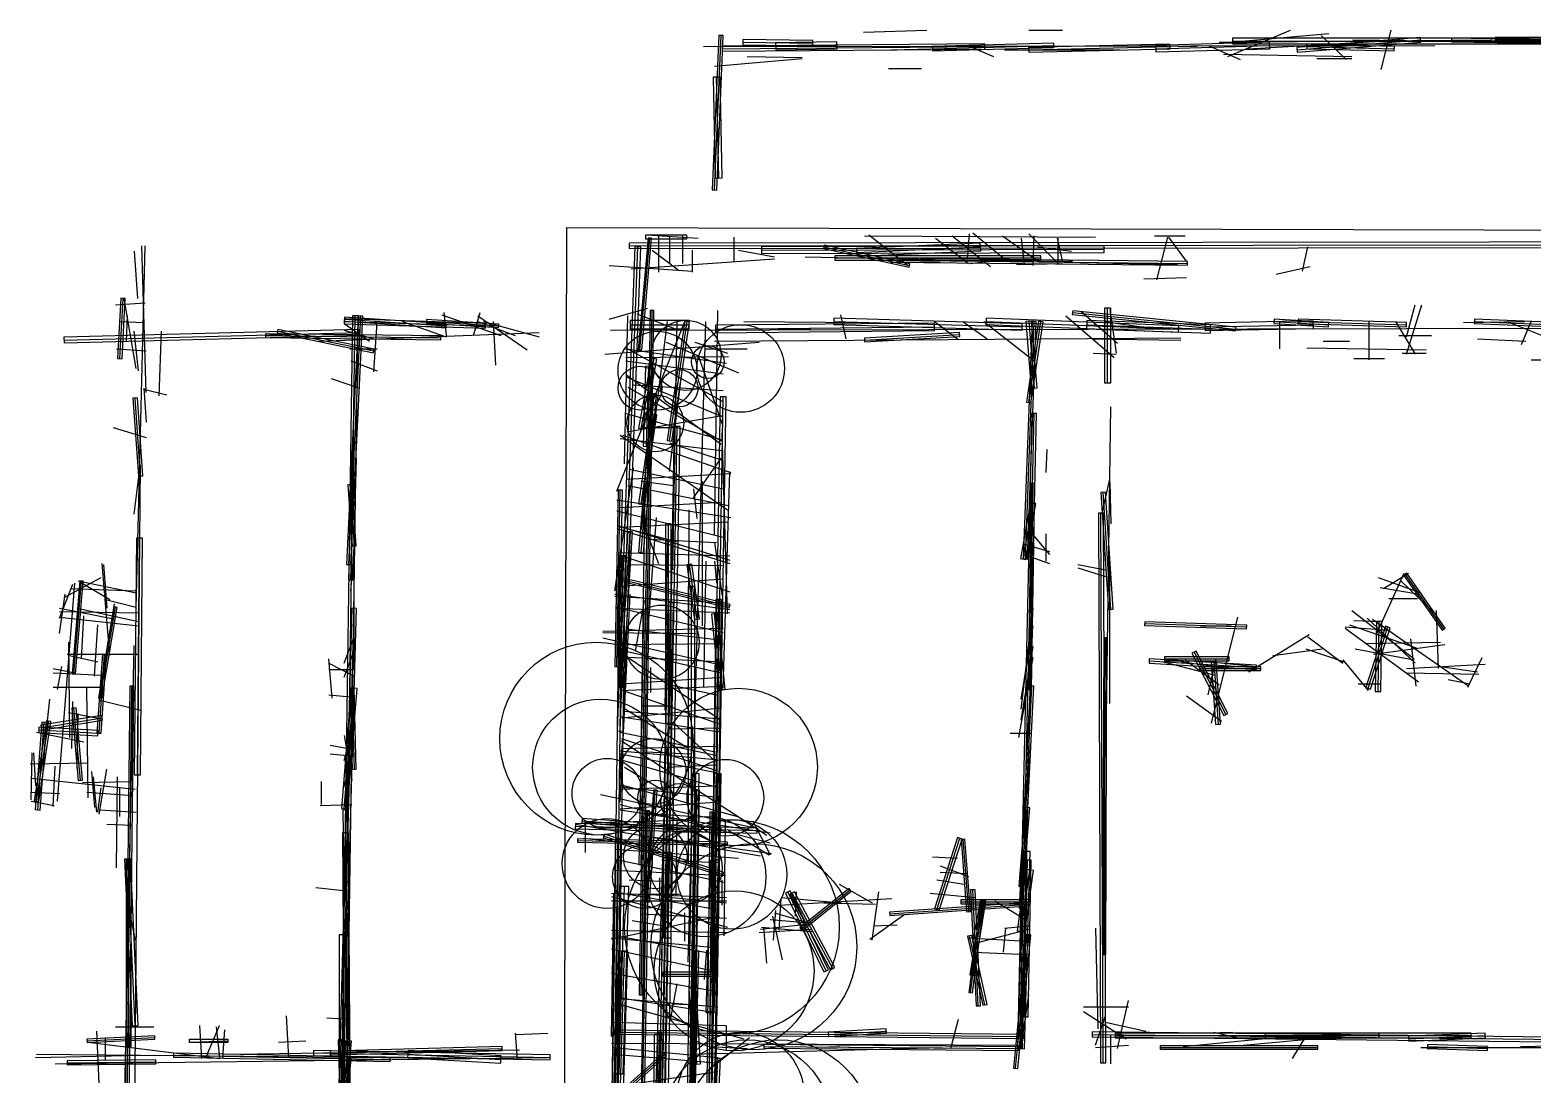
# Model space of a CAD drawing. Header units: metres. Extents: x 1 to 69.1, y -49.3 to -2.
# Drawn here: x 2.73 to 16.45, y -17.97 to -8.43 of the extents above; entities that cross this region are included whole.
import ezdxf

# ---------------------------------------------------------------- set-up
doc = ezdxf.new("R2010")
doc.units = ezdxf.units.M
for name, color, linetype in [('Circles', 1, 'Continuous'), ('Lines', 7, 'Continuous'), ('Rectangles', 5, 'Continuous'), ('Walls', 2, 'Continuous')]:
    doc.layers.add(name, color=color, linetype=linetype)

msp = doc.modelspace()

# ---------------------------------------------------------------- linework, layer by layer
at = {"layer": 'Circles'}
for centre, radius in [((8.72, -11.4), 0.32), ((8.46, -11.54), 0.36), ((9.22, -11.52), 0.4), ((8.92, -11.46), 0.15), ((8.3, -11.7), 0.2), ((8.66, -11.7), 0.17), ((8.44, -12.02), 0.26), ((8.5, -14.02), 0.34), ((7.9, -14.9), 0.88), ((7.94, -15.16), 0.62), ((9.2, -15.16), 0.72), ((8.42, -15.2), 0.3), ((8, -15.4), 0.32), ((9.08, -15.44), 0.35), ((8.44, -15.44), 0.16), ((8.66, -15.48), 0.17), ((8, -16.04), 0.41), ((9.14, -16.62), 0.98), ((8.9, -16.16), 0.55), ((9.14, -16.14), 0.5), ((8.44, -15.98), 0.29), ((8.72, -16.08), 0.33), ((8.34, -16.16), 0.29), ((9.34, -16.8), 0.94), ((9.16, -17.02), 0.73), ((9.28, -18.42), 0.77), ((9.22, -18.16), 0.58), ((9.56, -18.52), 0.87)]:
    msp.add_circle(centre, radius, dxfattribs=at)
at = {"layer": 'Lines'}
for p, q in [((8.98, -9.89), (9.04, -8.48)), ((10.34, -8.45), (10.92, -8.43)), ((11.85, -8.43), (12.16, -8.43)), ((13.59, -8.55), (14.59, -8.46)), ((13.67, -8.67), (14.24, -8.43)), ((14.52, -8.48), (14.75, -8.7)), ((15.07, -8.79), (15.16, -8.43)), ((16.11, -8.52), (34.61, -8.49)), ((8.88, -8.58), (15.56, -8.57)), ((9.05, -8.6), (11.45, -8.58)), ((9.24, -8.54), (9.88, -8.55)), ((9.54, -8.58), (10.1, -8.57)), ((10.59, -8.61), (10.96, -8.6)), ((10.97, -8.6), (12.08, -8.57)), ((11.29, -8.57), (11.53, -8.67)), ((11.63, -8.61), (12.68, -8.61)), ((11.85, -8.61), (13.14, -8.58)), ((12.86, -8.57), (13.39, -8.58)), ((13.01, -8.6), (14.05, -8.57)), ((13.49, -8.57), (13.78, -8.7)), ((13.59, -8.54), (16.08, -8.52)), ((13.71, -8.53), (24.8, -8.53)), ((13.85, -8.6), (15.27, -8.52)), ((14.3, -8.61), (15.43, -8.52)), ((14.39, -8.58), (15.19, -8.6)), ((14.81, -8.52), (24.7, -8.64)), ((15.71, -8.52), (16.96, -8.54)), ((8.98, -8.76), (9.78, -8.69)), ((9.28, -8.67), (9.78, -8.68)), ((10.57, -8.78), (10.87, -8.78)), ((13.63, -8.65), (14.8, -8.67)), ((14.48, -8.69), (14.8, -8.69)), ((9.02, -9.78), (9, -8.86)), ((11.29, -10.52), (11.31, -10.29)), ((11.34, -10.28), (11.63, -10.52)), ((11.85, -10.29), (12.12, -10.56)), ((3.7, -13.71), (3.78, -10.4)), ((3.79, -11.74), (3.75, -10.4)), ((8.12, -14.83), (8.28, -10.41)), ((8.2, -10.4), (26.53, -10.38)), ((8.3, -11.35), (8.39, -10.33)), ((8.36, -10.3), (8.83, -10.33)), ((8.47, -10.31), (8.47, -10.64)), ((8.57, -10.32), (8.57, -10.56)), ((8.69, -10.56), (8.69, -10.3)), ((9.16, -10.54), (9.16, -10.32)), ((9.41, -10.44), (12.54, -10.43)), ((9.98, -10.41), (10.76, -10.58)), ((10.28, -10.46), (11.41, -10.41)), ((10.35, -10.31), (12.46, -10.32)), ((10.39, -10.3), (10.75, -10.58)), ((11, -10.33), (11.3, -10.56)), ((11.15, -10.31), (11.5, -10.59)), ((11.61, -10.31), (11.95, -10.55)), ((11.78, -10.33), (11.81, -10.57)), ((11.89, -10.58), (11.9, -10.31)), ((11.93, -10.41), (12.24, -10.45)), ((12.11, -10.33), (12.16, -10.55)), ((12.12, -10.55), (12.12, -10.33)), ((13, -10.31), (13.28, -10.31)), ((13.02, -10.71), (13.12, -10.32)), ((13.29, -10.54), (13.13, -10.32)), ((14.35, -10.63), (14.4, -10.41)), ((3.68, -10.45), (3.71, -10.88)), ((8.22, -10.61), (9.53, -10.52)), ((8.41, -10.44), (8.65, -10.62)), ((8.78, -10.64), (8.78, -10.44)), ((9.2, -10.44), (9.53, -10.5)), ((9.81, -10.5), (13.21, -10.57)), ((10.08, -10.51), (11.96, -10.51)), ((10.59, -10.53), (13.3, -10.56)), ((10.59, -10.55), (11.04, -10.55)), ((11.32, -10.56), (11.69, -10.51)), ((11.74, -10.57), (12.16, -10.56)), ((11.95, -10.54), (12.25, -10.54)), ((8.02, -10.58), (8.78, -10.63)), ((12.9, -10.7), (13.29, -10.69)), ((14.11, -10.66), (14.42, -10.59)), ((3.51, -10.94), (3.78, -10.92)), ((3.55, -11.43), (3.58, -10.88)), ((3.7, -11.52), (3.59, -10.88)), ((8.02, -11.07), (8.37, -10.97)), ((12.57, -11.65), (12.57, -10.97)), ((15.3, -11.39), (15.44, -10.94)), ((15.3, -11.23), (15.38, -10.94)), ((3.55, -11.09), (3.77, -11.1)), ((3.61, -11.27), (3.62, -11.04)), ((5.47, -26.9), (5.7, -11.04)), ((5.6, -11.07), (6.53, -11.13)), ((5.6, -11.09), (6.89, -11.13)), ((5.6, -11.11), (5.83, -11.27)), ((5.64, -13.31), (5.75, -11.04)), ((5.87, -11.55), (5.9, -11.1)), ((6.13, -11.09), (6.53, -11.23)), ((6.35, -11.09), (7.01, -11.13)), ((6.49, -11.03), (7.03, -11.22)), ((6.51, -11.01), (6.53, -11.22)), ((6.78, -11.22), (6.84, -11.01)), ((6.82, -11.04), (7.27, -11.35)), ((6.82, -11.09), (7.16, -11.22)), ((6.87, -11.09), (7.38, -11.23)), ((6.96, -11.09), (6.98, -11.49)), ((8.09, -12.64), (8.71, -11.09)), ((8.16, -12.39), (8.19, -11.04)), ((8.27, -11.02), (8.63, -11.16)), ((8.31, -17.24), (8.41, -10.99)), ((8.31, -13), (8.55, -11.09)), ((8.57, -12.18), (8.73, -11.09)), ((8.6, -13.36), (8.64, -11.09)), ((8.74, -16.94), (8.9, -11.09)), ((8.98, -13.04), (9.01, -10.99)), ((9.25, -11.09), (10.37, -11.1)), ((10.07, -11.09), (11.79, -11.14)), ((10.13, -11.03), (10.18, -11.25)), ((10.99, -11.09), (11.2, -11.25)), ((11.25, -11.09), (11.47, -11.25)), ((11.44, -11.09), (11.9, -11.45)), ((11.46, -11.09), (13.22, -11.16)), ((11.82, -13.26), (11.9, -11.09)), ((11.85, -11.83), (11.96, -11.09)), ((11.85, -11.09), (11.9, -11.7)), ((12.19, -11.04), (12.63, -11.42)), ((12.25, -11.01), (13.74, -11.16)), ((12.33, -11), (12.66, -11.29)), ((12.54, -11.09), (13.03, -11.16)), ((12.59, -10.98), (12.65, -11.38)), ((14.09, -11.09), (14.59, -11.12)), ((14.14, -11.1), (14.14, -11.34)), ((14.31, -11.09), (15.3, -11.12)), ((14.96, -11.44), (14.96, -11.09)), ((15.2, -11.09), (15.38, -11.39)), ((15.82, -11.1), (16.38, -11.09)), ((15.92, -11.09), (16.67, -11.12)), ((16.22, -11.09), (16.54, -11.22)), ((16.35, -11.3), (16.44, -11.09)), ((3.04, -11.26), (5.74, -11.19)), ((3.72, -11.54), (3.68, -11.18)), ((3.91, -11.77), (3.93, -11.18)), ((4.88, -11.22), (6.48, -11.24)), ((4.99, -11.18), (5.87, -11.36)), ((5.37, -11.27), (7.38, -11.19)), ((5.6, -11.17), (5.87, -11.25)), ((8.03, -11.17), (25.85, -11.13)), ((8.21, -11.12), (8.75, -11.12)), ((8.98, -11.27), (13.24, -11.24)), ((8.99, -11.16), (10.99, -11.14)), ((9.56, -11.16), (9.86, -11.16)), ((10.35, -11.26), (11.22, -11.21)), ((12.38, -11.12), (13.51, -11.16)), ((12.44, -11.25), (13.24, -11.26)), ((13.46, -11.14), (14.45, -11.12)), ((15.23, -11.22), (15.53, -11.22)), ((15.95, -11.25), (16.39, -11.27)), ((3.52, -11.34), (3.79, -11.36)), ((5.65, -11.34), (5.9, -11.34)), ((7.98, -11.39), (9.39, -11.28)), ((8.17, -11.33), (9.05, -11.82)), ((8.17, -11.34), (9.09, -11.47)), ((8.54, -11.28), (9.2, -11.56)), ((8.8, -11.28), (9.1, -11.38)), ((8.9, -11.34), (9.28, -11.34)), ((12.44, -11.38), (12.65, -11.39)), ((14.39, -11.33), (15.48, -11.35)), ((14.54, -11.27), (14.78, -11.27)), ((15.26, -11.38), (15.48, -11.38)), ((5.66, -11.45), (5.9, -11.54)), ((8.17, -11.42), (9.11, -11.41)), ((8.17, -11.45), (9.06, -11.57)), ((8.31, -12.07), (8.43, -11.43)), ((8.36, -12.23), (8.38, -11.5)), ((8.83, -11.4), (9.05, -12.03)), ((14.82, -11.43), (15.1, -11.43)), ((16.44, -11.44), (16.65, -11.44)), ((5.48, -11.61), (5.74, -11.7)), ((8.18, -11.58), (9.04, -12.21)), ((8.18, -11.6), (9.05, -11.96)), ((8.57, -12.46), (8.68, -11.59)), ((3.74, -12.5), (3.69, -11.79)), ((3.77, -11.7), (3.79, -12.01)), ((3.77, -11.71), (3.98, -11.76)), ((8.19, -11.69), (9.04, -12.18)), ((8.24, -11.67), (9.06, -11.72)), ((8.31, -13.2), (8.43, -11.75)), ((8.89, -22.08), (9.06, -11.78)), ((8.17, -11.93), (9.04, -12.17)), ((8.31, -12.76), (8.43, -11.94)), ((8.32, -11.86), (8.42, -12.11)), ((11.77, -17.73), (11.9, -11.93)), ((12.56, -14.69), (12.6, -11.87)), ((3.49, -12.06), (3.79, -12.15)), ((8.18, -12.1), (9.05, -11.95)), ((8.33, -12.06), (8.62, -12.06)), ((8.44, -23.27), (8.64, -12.05)), ((8.12, -12.13), (9.1, -12.81)), ((8.12, -12.16), (9.05, -12.27)), ((8.14, -12.13), (9.13, -12.47)), ((8.57, -12.2), (9.06, -12.36)), ((9.1, -13.76), (9.05, -12.11)), ((5.66, -13.45), (5.69, -12.34)), ((8.79, -12.7), (9.04, -12.34)), ((12.01, -12.47), (12.02, -12.26)), ((3.67, -20.09), (3.74, -12.4)), ((3.68, -12.85), (3.73, -12.46)), ((8.07, -13.55), (8.24, -12.43)), ((8.18, -12.53), (9.13, -12.48)), ((8.2, -12.44), (9.06, -12.62)), ((8.31, -14.99), (8.35, -12.44)), ((9.06, -14.44), (9.12, -12.46)), ((5.65, -12.58), (5.69, -13.14)), ((8.19, -12.59), (9.11, -12.77)), ((8.31, -12.55), (8.61, -12.59)), ((8.79, -12.62), (8.82, -12.89)), ((8.87, -13.87), (8.87, -12.55)), ((11.86, -14.45), (11.89, -12.57)), ((12.52, -12.84), (12.59, -12.53)), ((12.59, -12.56), (12.6, -12.94)), ((8.09, -14.24), (8.12, -12.63)), ((8.09, -12.72), (9.13, -12.88)), ((8.12, -12.79), (9.04, -12.74)), ((11.8, -13.26), (11.89, -12.75)), ((12.6, -13.72), (12.53, -12.65)), ((8.09, -12.82), (9.06, -13.06)), ((8.37, -13.98), (8.45, -12.88)), ((8.74, -15.08), (8.75, -12.81)), ((12.53, -17.86), (12.51, -12.84)), ((8.09, -12.95), (9.12, -13.27)), ((8.09, -12.98), (9.12, -13.3)), ((8.12, -12.97), (9.11, -12.92)), ((8.12, -14.43), (8.21, -13.01)), ((8.18, -12.98), (8.63, -13.1)), ((8.32, -12.91), (8.47, -13.3)), ((8.56, -14.76), (8.56, -12.94)), ((11.84, -12.98), (12.04, -13.22)), ((12.01, -13.28), (12.01, -13.03)), ((3.71, -15.23), (3.73, -13.07)), ((8.39, -13.08), (9, -13.11)), ((8.53, -14.64), (8.55, -13.09)), ((8.98, -13.11), (9.05, -13.6)), ((11.8, -13.12), (12.04, -13.19)), ((3.46, -14.14), (3.39, -13.3)), ((3.4, -13.31), (3.43, -13.71)), ((5.66, -13.55), (5.69, -13.18)), ((5.69, -14.26), (5.69, -13.29)), ((7.98, -25.16), (8.14, -13.23)), ((8.1, -13.2), (9.12, -13.23)), ((8.1, -13.22), (9.12, -13.56)), ((8.2, -13.31), (9.05, -13.32)), ((8.75, -13.31), (8.82, -13.81)), ((8.9, -13.28), (8.88, -14.43)), ((8.98, -13.28), (9, -13.48)), ((11.81, -13.22), (12.04, -13.3)), ((12.3, -13.31), (12.55, -13.36)), ((12.59, -14.58), (12.59, -13.26)), ((3.04, -13.61), (3.38, -13.43)), ((8.08, -13.51), (9.06, -13.44)), ((8.11, -13.44), (9.12, -13.69)), ((12.3, -13.34), (12.55, -13.42)), ((15.03, -13.94), (15.28, -13.39)), ((15.04, -13.43), (15.43, -13.57)), ((15.09, -13.53), (15.32, -13.39)), ((15.64, -13.9), (15.29, -13.4)), ((2.98, -15.47), (3.14, -13.48)), ((3, -13.8), (3.12, -13.49)), ((3, -13.94), (3.05, -13.58)), ((3.1, -13.53), (3.7, -13.55)), ((3.13, -14.31), (3.2, -13.46)), ((3.17, -13.46), (3.7, -13.57)), ((3.19, -13.47), (3.46, -13.63)), ((8.07, -13.58), (9.12, -13.72)), ((8.12, -15.48), (8.21, -13.58)), ((8.77, -16.04), (8.77, -13.51)), ((15.06, -13.52), (15.42, -13.58)), ((15.25, -13.46), (15.57, -13.77)), ((3, -13.71), (3.51, -13.81)), ((3.16, -13.71), (3.72, -13.83)), ((3.37, -14.46), (3.5, -13.67)), ((3.37, -14.53), (3.51, -13.7)), ((3.42, -13.63), (3.7, -13.7)), ((5.56, -18.4), (5.69, -13.71)), ((8.07, -13.6), (9.05, -13.66)), ((8.09, -13.7), (9.06, -13.93)), ((8.09, -13.71), (9.12, -13.75)), ((8.26, -14.1), (8.34, -13.64)), ((8.5, -18.26), (8.58, -13.66)), ((8.99, -15.78), (9.02, -13.63)), ((11.78, -14.63), (11.89, -13.71)), ((15.14, -13.62), (15.4, -13.62)), ((3, -13.74), (3.72, -13.75)), ((3, -13.79), (3.72, -13.87)), ((3.2, -14.17), (3.22, -13.78)), ((3.32, -14.33), (3.35, -13.86)), ((8.31, -16.05), (8.35, -13.74)), ((9.05, -14.45), (8.98, -13.76)), ((12.91, -13.85), (13.84, -13.88)), ((13.52, -14.76), (13.76, -13.79)), ((14.78, -13.86), (15.39, -14.07)), ((14.8, -13.73), (15.37, -14.17)), ((14.82, -13.82), (15.07, -13.83)), ((14.94, -13.8), (15.38, -14.21)), ((14.99, -13.81), (15.87, -14.42)), ((15.04, -14.47), (15.05, -13.83)), ((15.57, -13.73), (15.59, -14.26)), ((5.6, -14.21), (5.69, -13.97)), ((7.96, -13.92), (9.06, -13.89)), ((7.96, -13.93), (8.81, -13.94)), ((7.96, -13.98), (9.05, -14.23)), ((8.2, -13.9), (9.05, -14)), ((11.78, -14.54), (11.89, -13.87)), ((12.54, -16.87), (12.55, -13.98)), ((13.42, -13.87), (13.7, -13.87)), ((13.86, -14.29), (14.41, -13.95)), ((14.4, -13.97), (14.72, -14.21)), ((14.74, -13.88), (15.13, -13.91)), ((14.74, -13.89), (15.41, -14.38)), ((14.95, -14.44), (15.13, -13.88)), ((15.39, -14.42), (15.34, -13.99)), ((3.07, -14.13), (3.72, -14.13)), ((3.08, -14.02), (3.09, -14.89)), ((3.36, -14.85), (3.41, -14.13)), ((3.58, -18.94), (3.68, -14.05)), ((5.6, -14.34), (5.69, -14.1)), ((8.07, -14.04), (9.06, -14.03)), ((8.12, -14.09), (9.04, -14.3)), ((8.12, -14.11), (9.04, -14.73)), ((11.78, -14.73), (11.89, -14.06)), ((13.36, -14.11), (13.65, -14.68)), ((14.08, -14.14), (14.53, -14.08)), ((14.38, -14.08), (14.73, -14.2)), ((14.83, -14.08), (15.37, -14.18)), ((14.93, -14.03), (15.61, -14.02)), ((15, -14.13), (15.65, -14.04)), ((2.94, -14.26), (3.14, -14.3)), ((2.98, -14.45), (3.02, -14.24)), ((3.09, -14.14), (3.35, -14.2)), ((5.49, -14.53), (5.46, -14.17)), ((5.46, -14.21), (5.69, -14.33)), ((5.46, -14.27), (5.69, -14.27)), ((8.07, -14.15), (9.06, -14.2)), ((8.4, -14.48), (8.4, -14.25)), ((11.76, -14.89), (11.89, -14.16)), ((12.95, -14.19), (13.93, -14.25)), ((13.08, -14.2), (13.55, -14.32)), ((13.09, -14.17), (13.68, -14.17)), ((13.25, -14.2), (13.56, -14.24)), ((13.28, -14.18), (13.59, -14.41)), ((13.29, -14.15), (13.53, -14.15)), ((13.41, -14.26), (13.97, -14.26)), ((13.43, -14.19), (13.92, -14.24)), ((13.49, -14.5), (13.56, -14.18)), ((13.54, -14.19), (13.58, -14.77)), ((14.72, -14.18), (14.95, -14.46)), ((15.3, -14.26), (16.02, -14.22)), ((15.61, -14.24), (15.95, -14.29)), ((15.86, -14.43), (15.99, -14.16)), ((2.94, -14.3), (3.39, -14.32)), ((8.13, -14.4), (9.05, -14.34)), ((8.58, -14.41), (9, -14.5)), ((14.86, -14.4), (15.07, -14.4)), ((15.3, -14.3), (15.96, -14.31)), ((15.68, -14.36), (15.88, -14.4)), ((2.86, -15.02), (2.91, -14.54)), ((2.94, -14.43), (3.4, -14.43)), ((3.26, -15.44), (3.25, -14.43)), ((3.56, -23.27), (3.66, -14.42)), ((5.46, -14.5), (5.69, -14.52)), ((5.6, -15.54), (5.69, -14.44)), ((5.67, -14.44), (5.69, -15.18)), ((8.12, -14.46), (9.06, -14.42)), ((8.12, -14.45), (9.04, -14.77)), ((11.78, -16.45), (11.88, -14.42)), ((13.29, -14.51), (13.61, -14.74)), ((3.08, -14.66), (3.39, -14.72)), ((3.11, -14.99), (3.12, -14.56)), ((3.19, -15.28), (3.13, -14.62)), ((3.16, -15.17), (3.17, -14.67)), ((3.37, -14.55), (3.74, -14.64)), ((8.13, -14.71), (9.04, -14.62)), ((8.15, -14.62), (8.73, -14.98)), ((8.15, -14.65), (9.04, -14.72)), ((8.32, -14.6), (8.6, -14.6)), ((2.79, -15.47), (2.9, -14.74)), ((2.8, -15.55), (2.86, -14.75)), ((2.81, -14.82), (3.35, -14.85)), ((2.83, -14.8), (3.39, -14.71)), ((5.6, -15.1), (5.69, -14.76)), ((8.13, -14.7), (9.04, -14.84)), ((8.57, -14.81), (9.04, -14.8)), ((8.6, -14.75), (8.99, -15.11)), ((2.79, -14.84), (3.22, -14.93)), ((5.47, -14.96), (5.69, -15)), ((5.6, -14.87), (5.67, -15.28)), ((8.12, -14.84), (8.99, -15.02)), ((8.12, -15.17), (8.15, -14.86)), ((8.13, -14.9), (9, -15.19)), ((8.13, -14.92), (9.46, -15.78)), ((8.29, -23.41), (8.54, -14.96)), ((8.5, -16.92), (8.53, -14.96)), ((11.68, -14.85), (11.88, -14.85)), ((2.74, -15.46), (2.75, -15.03)), ((2.76, -15.03), (2.78, -15.33)), ((5.47, -15.04), (5.69, -15.06)), ((5.6, -15.34), (5.68, -15.03)), ((8.12, -15.01), (8.99, -15.09)), ((8.12, -15.04), (9, -15.21)), ((8.12, -15.09), (8.99, -15.34)), ((8.13, -14.99), (9, -14.97)), ((8.35, -15.02), (8.76, -15.04)), ((8.6, -14.97), (8.99, -15.05)), ((2.73, -15.13), (3.26, -15.12)), ((2.94, -15.52), (2.96, -15.15)), ((3.29, -15.2), (3.32, -15.53)), ((3.36, -15.59), (3.43, -15.18)), ((8.16, -15.16), (8.54, -15.39)), ((8.55, -15.16), (8.99, -15.14)), ((8.75, -18.89), (8.81, -15.22)), ((8.75, -30.23), (9.01, -15.22)), ((2.74, -15.26), (3.69, -15.36)), ((3.21, -15.3), (3.65, -15.29)), ((3.34, -15.57), (3.31, -15.25)), ((3.35, -15.57), (3.38, -15.35)), ((3.52, -16.08), (3.53, -15.25)), ((3.55, -15.61), (3.55, -15.35)), ((5.39, -15.29), (5.39, -15.5)), ((8.12, -15.32), (9.19, -15.61)), ((8.12, -15.36), (8.99, -15.33)), ((8.12, -15.34), (8.98, -15.43)), ((8.37, -16.39), (8.44, -15.37)), ((8.74, -20.3), (8.82, -15.37)), ((2.74, -15.39), (3, -15.4)), ((2.74, -15.47), (2.95, -15.51)), ((3.25, -15.39), (3.67, -15.42)), ((5.38, -15.51), (5.67, -15.5)), ((7.94, -15.41), (9.38, -15.72)), ((8.12, -15.54), (8.98, -15.48)), ((8.12, -15.5), (9.49, -15.85)), ((3.37, -15.55), (3.7, -15.57)), ((5.61, -15.55), (5.62, -16.21)), ((7.79, -15.67), (8.81, -15.64)), ((8.12, -15.55), (9.49, -15.76)), ((8.28, -20.93), (8.37, -15.56)), ((8.32, -15.58), (8.81, -15.61)), ((8.93, -18.33), (8.96, -15.57)), ((11.78, -16.25), (11.84, -15.53)), ((3.43, -15.68), (3.66, -15.69)), ((5.63, -18.44), (5.61, -15.76)), ((7.71, -15.68), (9.4, -15.97)), ((7.71, -15.7), (9.37, -15.74)), ((7.77, -15.65), (9.04, -15.74)), ((7.8, -15.65), (7.8, -15.94)), ((8.02, -21.46), (8.1, -15.7)), ((8.63, -16.33), (8.64, -15.65)), ((9.07, -16.7), (9.08, -15.65)), ((9.11, -15.74), (9.48, -15.96)), ((9.33, -15.65), (9.49, -15.96)), ((7.73, -15.83), (9.1, -15.86)), ((7.78, -15.81), (8.27, -15.86)), ((7.97, -15.79), (9.06, -16.14)), ((8.07, -15.91), (9.2, -15.99)), ((8.36, -15.79), (9.5, -15.95)), ((11.01, -16.46), (11.22, -15.81)), ((11.25, -15.82), (11.3, -16.48)), ((3.69, -17.52), (3.62, -16)), ((3.63, -17.71), (3.63, -16)), ((5.64, -17.65), (5.64, -15.94)), ((8.07, -16), (9.07, -16.21)), ((8.5, -16.01), (9.01, -16.03)), ((8.55, -16.72), (8.55, -15.94)), ((8.94, -17.4), (8.98, -16.01)), ((10.97, -15.98), (11.2, -15.99)), ((11.78, -17.73), (11.83, -15.93)), ((11.81, -17.44), (11.84, -16.01)), ((8.07, -16.1), (9.08, -16.15)), ((8.2, -16.19), (8.5, -16.2)), ((8.48, -16.39), (8.48, -16.17)), ((9.05, -16.42), (9.05, -16.19)), ((11.01, -16.19), (11.26, -16.23)), ((11.04, -16.06), (11.3, -16.16)), ((11.04, -16.12), (11.29, -16.13)), ((11.78, -16.66), (11.86, -16.1)), ((5.34, -16.26), (5.62, -16.29)), ((8.04, -16.31), (9.09, -16.35)), ((8.04, -17.62), (8.06, -16.31)), ((8.07, -16.3), (9.01, -16.46)), ((8.11, -17.96), (8.16, -16.25)), ((8.34, -16.32), (8.66, -16.32)), ((10, -17.02), (9.65, -16.3)), ((10.06, -17), (9.69, -16.31)), ((9.72, -16.52), (9.73, -16.3)), ((9.77, -16.64), (10.22, -16.28)), ((10.12, -16.23), (10.42, -16.4)), ((10.42, -16.74), (10.48, -16.3)), ((10.95, -16.31), (11.36, -16.35)), ((11.39, -17.34), (11.34, -16.28)), ((3.62, -16.4), (3.69, -16.74)), ((8.04, -16.34), (9.1, -16.62)), ((8.04, -16.38), (9.09, -16.38)), ((8.5, -16.34), (9.09, -16.4)), ((9.52, -16.74), (9.54, -16.47)), ((9.57, -16.42), (10.6, -16.36)), ((9.57, -16.65), (9.59, -16.36)), ((9.59, -16.35), (10.14, -16.4)), ((9.98, -16.4), (10.45, -16.41)), ((10.58, -16.5), (11.85, -16.41)), ((11.23, -16.39), (11.85, -16.39)), ((11.32, -17.22), (11.43, -16.38)), ((11.33, -17.06), (11.44, -16.38)), ((11.34, -16.76), (11.41, -16.38)), ((11.54, -16.38), (11.82, -16.55)), ((8.04, -16.73), (9.01, -16.52)), ((8.23, -16.56), (8.52, -16.61)), ((8.31, -16.5), (9.09, -16.54)), ((8.71, -16.75), (8.71, -16.49)), ((9.4, -16.64), (9.85, -16.59)), ((9.49, -16.55), (9.81, -16.58)), ((9.51, -16.52), (9.6, -16.92)), ((9.53, -16.49), (9.83, -16.58)), ((10.4, -16.73), (10.71, -16.51)), ((10.44, -16.61), (10.65, -16.6)), ((5.59, -18.22), (5.59, -16.69)), ((8.04, -16.65), (9.09, -16.67)), ((8.04, -16.72), (9.01, -16.81)), ((8.09, -16.7), (9.01, -16.87)), ((8.31, -16.66), (8.54, -16.66)), ((9.39, -16.67), (9.86, -16.64)), ((9.41, -16.62), (9.87, -16.66)), ((9.46, -16.95), (9.43, -16.62)), ((11.29, -16.72), (11.83, -16.75)), ((11.45, -17.33), (11.31, -16.7)), ((11.35, -16.77), (11.85, -16.64)), ((11.62, -16.85), (11.64, -16.63)), ((11.63, -16.63), (11.85, -16.61)), ((11.73, -17.91), (11.85, -16.69)), ((12.46, -16.63), (12.48, -17.55)), ((8.04, -16.82), (9.01, -17.03)), ((8.09, -19.12), (8.16, -16.84)), ((8.6, -25.64), (8.82, -16.84)), ((8.89, -17.1), (8.91, -16.83)), ((11.35, -16.85), (11.84, -16.87)), ((8.04, -17.04), (9.01, -17.21)), ((8.51, -17.05), (9.01, -17.05)), ((8.58, -17.47), (8.64, -17.14)), ((8.08, -17.26), (8.99, -17.4)), ((8.08, -17.27), (9.01, -17.35)), ((8.82, -17.87), (8.78, -17.18)), ((11.78, -17.72), (11.85, -17.24)), ((12.66, -17.73), (12.76, -17.29)), ((5.07, -17.43), (5.09, -17.81)), ((8.1, -17.32), (9.25, -17.64)), ((8.59, -17.32), (8.81, -17.33)), ((12.35, -17.35), (12.76, -17.35)), ((12.35, -17.39), (12.74, -17.64)), ((12.46, -17.7), (12.55, -17.43)), ((3.51, -17.53), (3.86, -17.53)), ((4.3, -17.82), (4.28, -17.52)), ((4.34, -17.8), (4.46, -17.52)), ((4.43, -17.53), (4.46, -17.81)), ((4.49, -17.81), (4.51, -17.56)), ((5.44, -17.45), (5.64, -17.46)), ((8.05, -17.49), (9.08, -17.52)), ((9.09, -17.75), (9.09, -17.52)), ((11.14, -17.73), (11.21, -17.46)), ((12.55, -17.49), (12.92, -17.57)), ((3.25, -17.66), (3.87, -17.63)), ((3.26, -17.67), (4.46, -17.82)), ((3.36, -18.05), (3.34, -17.57)), ((3.42, -17.84), (3.42, -17.63)), ((4.19, -17.67), (4.54, -17.66)), ((5, -17.67), (5.25, -17.66)), ((5.56, -17.65), (5.58, -18.38)), ((5.56, -18.5), (5.64, -17.66)), ((7.16, -17.59), (7.18, -17.83)), ((7.17, -17.6), (7.46, -17.59)), ((8.04, -17.68), (11.79, -17.7)), ((8.06, -17.58), (11.81, -17.62)), ((8.38, -29.51), (8.46, -17.6)), ((8.43, -20.3), (8.48, -17.58)), ((8.93, -17.92), (9.3, -17.63)), ((10.02, -17.6), (10.55, -17.57)), ((12.43, -17.6), (16.89, -17.65)), ((12.46, -17.72), (12.76, -17.7)), ((12.6, -17.87), (12.6, -17.61)), ((12.64, -17.61), (15.89, -17.61)), ((13.26, -17.71), (14.29, -17.61)), ((13.37, -17.59), (13.71, -17.58)), ((13.54, -17.58), (13.75, -17.63)), ((13.81, -17.7), (14.67, -17.62)), ((14.01, -17.62), (15.05, -17.61)), ((14.26, -17.82), (14.38, -17.62)), ((15.32, -17.64), (16.02, -17.61)), ((16.34, -17.71), (16.78, -17.7)), ((2.78, -17.81), (3.75, -17.79)), ((2.79, -17.78), (6.89, -17.82)), ((2.96, -17.87), (7.46, -17.81)), ((4.04, -17.79), (6.02, -17.83)), ((4.61, -17.78), (7.2, -17.74)), ((5.32, -17.77), (7.48, -17.81)), ((5.47, -17.77), (7.04, -17.73)), ((5.53, -18.96), (5.64, -17.82)), ((5.56, -17.82), (5.64, -18.22)), ((6.18, -17.78), (7.03, -17.83)), ((8.05, -18.21), (8.53, -17.78)), ((8.06, -17.72), (9.01, -17.81)), ((8.06, -17.78), (9, -17.86)), ((8.77, -17.78), (11.06, -17.72)), ((8.94, -17.71), (9.28, -17.73)), ((8.96, -18.93), (9.01, -17.82)), ((9.43, -17.71), (11.76, -17.73)), ((10.03, -17.71), (10.31, -17.72)), ((13.05, -17.72), (14.49, -17.72)), ((15.43, -17.72), (16.68, -17.72)), ((15.49, -17.71), (16.04, -17.73)), ((3.07, -17.86), (3.88, -17.85)), ((8.04, -18.08), (9.01, -17.94))]:
    msp.add_line(p, q, dxfattribs=at)
at = {"layer": 'Rectangles'}
for points in [[(65.028, -39.588), (7.558, -39.442), (7.632, -10.232), (65.102, -10.378)], [(8.355, -10.34), (8.355, -10.3), (8.725, -10.3), (8.725, -10.34)], [(4.185, -17.675), (4.185, -17.645), (4.535, -17.645), (4.535, -17.675)]]:
    msp.add_lwpolyline(points, close=True, dxfattribs=at)
at = {"layer": 'Walls'}
for points in [[(9.001, -9.891), (9.061, -8.481), (9.019, -8.479), (8.959, -9.889)], [(13.71, -8.556), (24.8, -8.556), (24.8, -8.504), (13.71, -8.504)], [(14.302, -8.631), (15.432, -8.541), (15.428, -8.499), (14.298, -8.589)], [(15.71, -8.536), (16.96, -8.556), (16.96, -8.524), (15.71, -8.504)], [(16.11, -8.543), (34.61, -8.513), (34.61, -8.467), (16.11, -8.497)], [(9.05, -8.624), (11.45, -8.604), (11.45, -8.556), (9.05, -8.576)], [(9.24, -8.565), (9.88, -8.575), (9.88, -8.525), (9.24, -8.515)], [(9.541, -8.612), (10.101, -8.602), (10.099, -8.538), (9.539, -8.548)], [(10.971, -8.62), (12.081, -8.59), (12.079, -8.55), (10.969, -8.58)], [(11.851, -8.632), (13.141, -8.602), (13.139, -8.558), (11.849, -8.588)], [(13.011, -8.63), (14.051, -8.6), (14.049, -8.54), (13.009, -8.57)], [(14.389, -8.6), (15.189, -8.62), (15.191, -8.58), (14.391, -8.56)], [(9.052, -9.779), (9.032, -8.859), (8.968, -8.861), (8.988, -9.781)], [(8.148, -14.831), (8.308, -10.411), (8.252, -10.409), (8.092, -14.829)], [(8.2, -10.425), (26.53, -10.405), (26.53, -10.355), (8.2, -10.375)], [(8.316, -11.351), (8.406, -10.331), (8.374, -10.329), (8.284, -11.349)], [(9.41, -10.47), (12.54, -10.46), (12.54, -10.4), (9.41, -10.41)], [(9.977, -10.426), (10.757, -10.596), (10.763, -10.564), (9.983, -10.394)], [(10.282, -10.495), (11.412, -10.445), (11.408, -10.375), (10.278, -10.425)], [(10.08, -10.53), (11.96, -10.53), (11.96, -10.49), (10.08, -10.49)], [(10.59, -10.548), (13.3, -10.578), (13.3, -10.542), (10.59, -10.512)], [(3.57, -11.431), (3.6, -10.881), (3.56, -10.879), (3.53, -11.429)], [(12.599, -11.65), (12.599, -10.97), (12.541, -10.97), (12.541, -11.65)], [(5.495, -26.9), (5.725, -11.04), (5.675, -11.04), (5.445, -26.9)], [(5.599, -11.088), (6.529, -11.148), (6.531, -11.112), (5.601, -11.052)], [(5.599, -11.112), (6.889, -11.152), (6.891, -11.108), (5.601, -11.068)], [(5.66, -13.311), (5.77, -11.041), (5.73, -11.039), (5.62, -13.309)], [(6.349, -11.106), (7.009, -11.146), (7.011, -11.114), (6.351, -11.074)], [(8.21, -11.157), (8.75, -11.157), (8.75, -11.083), (8.21, -11.083)], [(8.327, -17.24), (8.427, -10.99), (8.393, -10.99), (8.293, -17.24)], [(8.591, -12.183), (8.751, -11.093), (8.709, -11.087), (8.549, -12.177)], [(8.99, -11.194), (10.99, -11.174), (10.99, -11.106), (8.99, -11.126)], [(10.069, -11.119), (11.789, -11.169), (11.791, -11.111), (10.071, -11.061)], [(11.459, -11.119), (13.219, -11.189), (13.221, -11.131), (11.461, -11.061)], [(11.839, -13.261), (11.919, -11.091), (11.881, -11.089), (11.801, -13.259)], [(11.824, -11.092), (11.874, -11.702), (11.926, -11.698), (11.876, -11.088)], [(11.871, -11.833), (11.981, -11.093), (11.939, -11.087), (11.829, -11.827)], [(12.248, -11.027), (13.738, -11.177), (13.742, -11.143), (12.252, -10.993)], [(12.379, -11.157), (13.509, -11.197), (13.511, -11.123), (12.381, -11.083)], [(13.461, -11.174), (14.451, -11.154), (14.449, -11.086), (13.459, -11.106)], [(14.089, -11.11), (14.589, -11.14), (14.591, -11.1), (14.091, -11.07)], [(14.309, -11.11), (15.299, -11.14), (15.301, -11.1), (14.311, -11.07)], [(15.919, -11.11), (16.669, -11.14), (16.671, -11.1), (15.921, -11.07)], [(3.041, -11.285), (5.741, -11.215), (5.739, -11.165), (3.039, -11.235)], [(4.88, -11.237), (6.48, -11.257), (6.48, -11.223), (4.88, -11.203)], [(4.987, -11.196), (5.867, -11.376), (5.873, -11.344), (4.993, -11.164)], [(10.351, -11.278), (11.221, -11.228), (11.219, -11.192), (10.349, -11.242)], [(8.334, -12.074), (8.454, -11.434), (8.406, -11.426), (8.286, -12.066)], [(8.391, -12.231), (8.411, -11.501), (8.349, -11.499), (8.329, -12.229)], [(3.76, -12.499), (3.71, -11.789), (3.67, -11.791), (3.72, -12.501)], [(8.332, -13.202), (8.452, -11.752), (8.408, -11.748), (8.288, -13.198)], [(8.918, -22.08), (9.088, -11.78), (9.032, -11.78), (8.862, -22.08)], [(8.333, -12.763), (8.453, -11.943), (8.407, -11.937), (8.287, -12.757)], [(11.792, -17.73), (11.922, -11.93), (11.878, -11.93), (11.748, -17.73)], [(8.468, -23.271), (8.668, -12.051), (8.612, -12.049), (8.412, -23.269)], [(5.682, -13.451), (5.712, -12.341), (5.668, -12.339), (5.638, -13.449)], [(5.632, -12.581), (5.672, -13.141), (5.708, -13.139), (5.668, -12.579)], [(11.876, -14.45), (11.906, -12.57), (11.874, -12.57), (11.844, -14.45)], [(8.11, -14.24), (8.14, -12.63), (8.1, -12.63), (8.07, -14.24)], [(11.824, -13.264), (11.914, -12.754), (11.866, -12.746), (11.776, -13.256)], [(12.62, -13.719), (12.55, -12.649), (12.51, -12.651), (12.58, -13.721)], [(12.553, -17.86), (12.533, -12.84), (12.487, -12.84), (12.507, -17.86)], [(8.142, -14.431), (8.232, -13.011), (8.188, -13.009), (8.098, -14.429)], [(8.586, -14.76), (8.586, -12.94), (8.534, -12.94), (8.534, -14.76)], [(3.738, -15.23), (3.758, -13.07), (3.702, -13.07), (3.682, -15.23)], [(8.007, -25.16), (8.167, -13.23), (8.113, -13.23), (7.953, -25.16)], [(8.727, -13.313), (8.797, -13.813), (8.843, -13.807), (8.773, -13.307)], [(8.106, -13.456), (9.116, -13.706), (9.124, -13.674), (8.114, -13.424)], [(15.654, -13.89), (15.304, -13.39), (15.276, -13.41), (15.626, -13.91)], [(3.146, -14.311), (3.216, -13.461), (3.184, -13.459), (3.114, -14.309)], [(8.8, -16.04), (8.8, -13.51), (8.74, -13.51), (8.74, -16.04)], [(3.386, -14.533), (3.526, -13.703), (3.494, -13.697), (3.354, -14.527)], [(5.58, -18.401), (5.71, -13.711), (5.67, -13.709), (5.54, -18.399)], [(8.525, -18.26), (8.605, -13.66), (8.555, -13.66), (8.475, -18.26)], [(9.016, -15.78), (9.046, -13.63), (8.994, -13.63), (8.964, -15.78)], [(8.329, -16.05), (8.369, -13.74), (8.331, -13.74), (8.291, -16.05)], [(9.078, -14.447), (9.008, -13.757), (8.952, -13.763), (9.022, -14.453)], [(12.909, -13.866), (13.839, -13.896), (13.841, -13.864), (12.911, -13.834)], [(15.065, -14.47), (15.075, -13.83), (15.025, -13.83), (15.015, -14.47)], [(12.555, -16.87), (12.565, -13.98), (12.535, -13.98), (12.525, -16.87)], [(14.972, -14.447), (15.152, -13.887), (15.108, -13.873), (14.928, -14.433)], [(3.379, -14.851), (3.429, -14.131), (3.391, -14.129), (3.341, -14.849)], [(13.341, -14.12), (13.631, -14.69), (13.669, -14.67), (13.379, -14.1)], [(12.949, -14.21), (13.929, -14.27), (13.931, -14.23), (12.951, -14.17)], [(13.09, -14.188), (13.68, -14.188), (13.68, -14.152), (13.09, -14.152)], [(13.41, -14.277), (13.97, -14.277), (13.97, -14.243), (13.41, -14.243)], [(13.517, -14.192), (13.557, -14.772), (13.603, -14.768), (13.563, -14.188)], [(3.579, -23.27), (3.679, -14.42), (3.641, -14.42), (3.541, -23.27)], [(5.626, -15.542), (5.716, -14.442), (5.664, -14.438), (5.574, -15.538)], [(5.651, -14.441), (5.671, -15.181), (5.709, -15.179), (5.689, -14.439)], [(11.797, -16.451), (11.897, -14.421), (11.863, -14.419), (11.763, -16.449)], [(3.21, -15.278), (3.15, -14.618), (3.11, -14.622), (3.17, -15.282)], [(2.811, -15.473), (2.921, -14.743), (2.879, -14.737), (2.769, -15.467)], [(2.823, -15.552), (2.883, -14.752), (2.837, -14.748), (2.777, -15.548)], [(2.809, -14.845), (3.349, -14.875), (3.351, -14.825), (2.811, -14.795)], [(2.833, -14.822), (3.393, -14.732), (3.387, -14.688), (2.827, -14.778)], [(8.782, -30.231), (9.042, -15.221), (8.978, -15.219), (8.718, -30.229)], [(8.781, -18.891), (8.841, -15.221), (8.779, -15.219), (8.719, -18.889)], [(8.387, -16.391), (8.457, -15.371), (8.423, -15.369), (8.353, -16.389)], [(8.763, -20.3), (8.843, -15.37), (8.797, -15.37), (8.717, -20.3)], [(5.587, -15.55), (5.597, -16.21), (5.643, -16.21), (5.633, -15.55)], [(7.769, -15.67), (9.039, -15.76), (9.041, -15.72), (7.771, -15.63)], [(8.296, -20.93), (8.386, -15.56), (8.354, -15.56), (8.264, -20.93)], [(8.951, -18.33), (8.981, -15.57), (8.939, -15.57), (8.909, -18.33)], [(11.801, -16.252), (11.861, -15.532), (11.819, -15.528), (11.759, -16.248)], [(5.657, -18.44), (5.637, -15.76), (5.583, -15.76), (5.603, -18.44)], [(7.709, -15.724), (9.369, -15.764), (9.371, -15.716), (7.711, -15.676)], [(7.964, -15.807), (9.054, -16.157), (9.066, -16.123), (7.976, -15.773)], [(8.044, -21.46), (8.124, -15.7), (8.076, -15.7), (7.996, -21.46)], [(7.73, -15.846), (9.1, -15.876), (9.1, -15.844), (7.73, -15.814)], [(11.031, -16.467), (11.241, -15.817), (11.199, -15.803), (10.989, -16.453)], [(11.232, -15.821), (11.282, -16.481), (11.318, -16.479), (11.268, -15.819)], [(3.716, -17.519), (3.646, -15.999), (3.594, -16.001), (3.664, -17.521)], [(3.653, -17.71), (3.653, -16), (3.607, -16), (3.607, -17.71)], [(8.586, -16.72), (8.586, -15.94), (8.514, -15.94), (8.514, -16.72)], [(8.977, -17.401), (9.017, -16.011), (8.943, -16.009), (8.903, -17.399)], [(11.812, -17.731), (11.862, -15.931), (11.798, -15.929), (11.748, -17.729)], [(11.844, -17.441), (11.874, -16.011), (11.806, -16.009), (11.776, -17.439)], [(11.815, -16.665), (11.895, -16.105), (11.825, -16.095), (11.745, -16.655)], [(8.148, -17.961), (8.198, -16.251), (8.122, -16.249), (8.072, -17.959)], [(10.021, -17.01), (9.671, -16.29), (9.629, -16.31), (9.979, -17.03)], [(10.08, -16.99), (9.71, -16.3), (9.67, -16.32), (10.04, -17.01)], [(9.78, -16.653), (10.23, -16.293), (10.21, -16.267), (9.76, -16.627)], [(11.411, -17.339), (11.361, -16.279), (11.319, -16.281), (11.369, -17.341)], [(10.581, -16.515), (11.851, -16.425), (11.849, -16.395), (10.579, -16.485)], [(11.23, -16.407), (11.85, -16.407), (11.85, -16.373), (11.23, -16.373)], [(11.337, -17.222), (11.447, -16.382), (11.413, -16.378), (11.303, -17.218)], [(11.348, -17.063), (11.458, -16.383), (11.422, -16.377), (11.312, -17.057)], [(5.627, -18.22), (5.627, -16.69), (5.553, -16.69), (5.553, -18.22)], [(11.47, -17.326), (11.33, -16.696), (11.29, -16.704), (11.43, -17.334)], [(11.75, -17.912), (11.87, -16.692), (11.83, -16.688), (11.71, -17.908)], [(8.118, -19.121), (8.188, -16.841), (8.132, -16.839), (8.062, -19.119)], [(8.617, -25.64), (8.837, -16.84), (8.803, -16.84), (8.583, -25.64)], [(8.51, -17.069), (9.01, -17.069), (9.01, -17.031), (8.51, -17.031)], [(8.854, -17.868), (8.814, -17.178), (8.746, -17.182), (8.786, -17.872)], [(8.06, -17.598), (11.81, -17.638), (11.81, -17.602), (8.06, -17.562)], [(10.021, -17.619), (10.551, -17.589), (10.549, -17.551), (10.019, -17.581)], [(3.251, -17.675), (3.871, -17.645), (3.869, -17.615), (3.249, -17.645)], [(5.585, -18.502), (5.665, -17.662), (5.615, -17.658), (5.535, -18.498)], [(5.544, -17.65), (5.564, -18.38), (5.596, -18.38), (5.576, -17.65)], [(8.409, -29.51), (8.489, -17.6), (8.431, -17.6), (8.351, -29.51)], [(8.446, -20.3), (8.496, -17.58), (8.464, -17.58), (8.414, -20.3)], [(9.43, -17.727), (11.76, -17.747), (11.76, -17.713), (9.43, -17.693)], [(12.43, -17.622), (16.89, -17.672), (16.89, -17.628), (12.43, -17.578)], [(12.64, -17.632), (15.89, -17.632), (15.89, -17.588), (12.64, -17.588)], [(13.05, -17.736), (14.49, -17.736), (14.49, -17.704), (13.05, -17.704)], [(14.01, -17.641), (15.05, -17.631), (15.05, -17.589), (14.01, -17.599)], [(15.321, -17.662), (16.021, -17.632), (16.019, -17.588), (15.319, -17.618)], [(15.489, -17.728), (16.039, -17.748), (16.041, -17.712), (15.491, -17.692)], [(3.07, -17.878), (3.88, -17.868), (3.88, -17.832), (3.07, -17.842)], [(4.04, -17.809), (6.02, -17.849), (6.02, -17.811), (4.04, -17.771)], [(5.32, -17.793), (7.48, -17.833), (7.48, -17.787), (5.32, -17.747)], [(5.47, -17.788), (7.04, -17.748), (7.04, -17.712), (5.47, -17.752)], [(5.551, -18.962), (5.661, -17.822), (5.619, -17.818), (5.509, -18.958)], [(6.178, -17.814), (7.028, -17.864), (7.032, -17.796), (6.182, -17.746)], [(8.061, -18.222), (8.541, -17.792), (8.519, -17.768), (8.039, -18.198)], [(8.984, -18.931), (9.034, -17.821), (8.986, -17.819), (8.936, -18.929)]]:
    msp.add_lwpolyline(points, close=True, dxfattribs=at)

doc.saveas('drawing.dxf')
